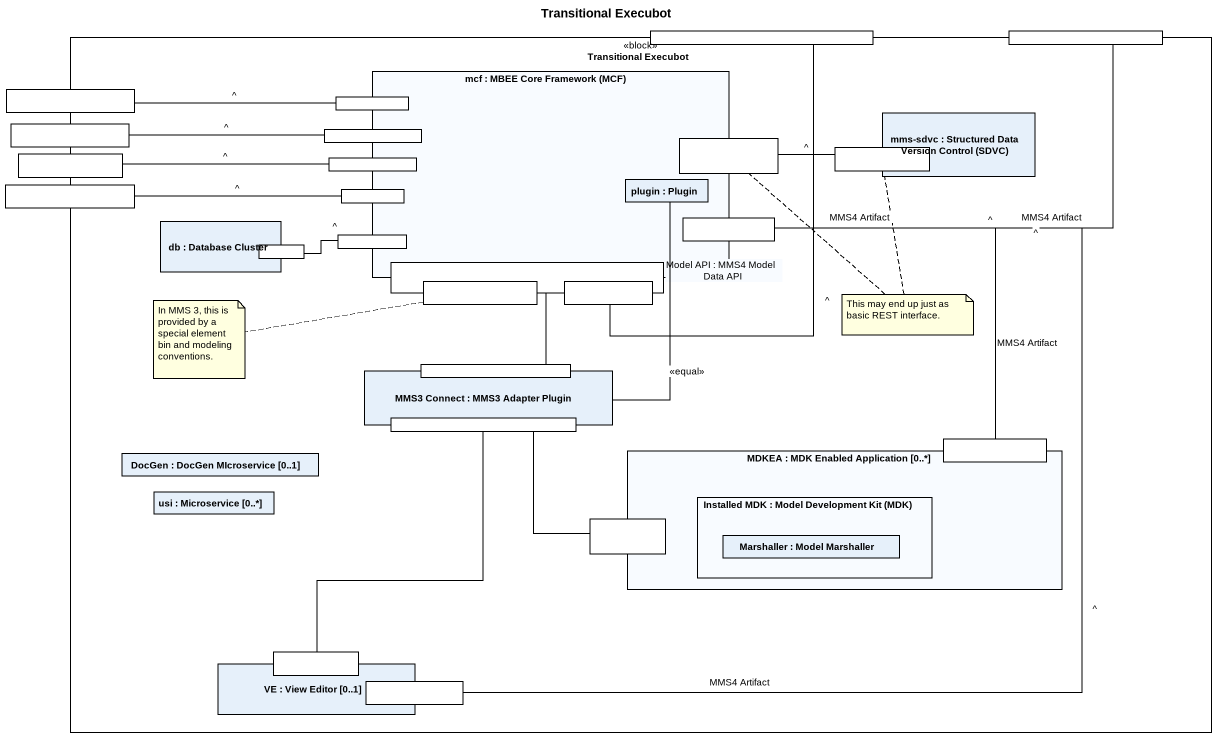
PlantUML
@startuml
title Transitional Execubot
rectangle "Transitional Execubot" as Transitional_Execubot <<block>> {
  port " " as port1
  port " " as port2
  rectangle "mcf : MBEE Core Framework (MCF)" as mcf {
    port " " as port5
    port " " as port7
    port " " as port8
    port " " as port9
    port " " as port12
    rectangle "plugin : Plugin" as plugin
    port " " as port14
    port " " as port15
    port "Model API : MMS4 Model Data API" as Model_API_MMS4_Model_Data
  }
  port " " as port3
  port " " as port4
  rectangle "mms-sdvc : Structured Data Version Control (SDVC)" as mms_sdvc {
    port " " as port10
  }
  port " " as port6
  port " " as port11
  rectangle "db : Database Cluster" as db {
    port " " as port13
  }
  port " " as port16
  port " " as port17
  rectangle "MMS3 Connect : MMS3 Adapter Plugin" as MMS3_Connect {
    port " " as port18
    port " " as port19
  }
  rectangle "DocGen : DocGen MIcroservice [0..1]" as DocGen
  rectangle "MDKEA : MDK Enabled Application [0..*]" as MDKEA {
    port " " as port20
    rectangle "Installed MDK : Model Development Kit (MDK)" as Installed_MDK {
      rectangle "Marshaller : Model Marshaller" as Marshaller
    }
    port " " as port21
  }
  rectangle "usi : Microservice [0..*]" as usi
  rectangle "VE : View Editor [0..1]" as VE {
    port " " as port22
    port " " as port23
  }
}
port3 -right- port5 : ^
port4 -right- port7 : ^
port6 -right- port8 : ^
port10 -left- port9 : ^
port11 -right- port12 : ^
port13 -right- port14 : ^
port15 -right- port2 : ^
port15 -- port20 : MMS4 Artifact\n^\nMMS4 Artifact
port15 -- port23 : MMS4 Artifact\n^\nMMS4 Artifact
port17 -up- port1 : ^
MMS3_Connect -up- plugin : <<equal>>
port18 -up- Model_API_MMS4_Model_Data
port19 -- port22
port21 -up- port19
note as N1
  In MMS 3, this is provided by a special element bin and modeling conventions.
end note
N1 .. port16
note as N2
  This may end up just as basic REST interface.
end note
N2 .. port9
N2 .. port10
@enduml
